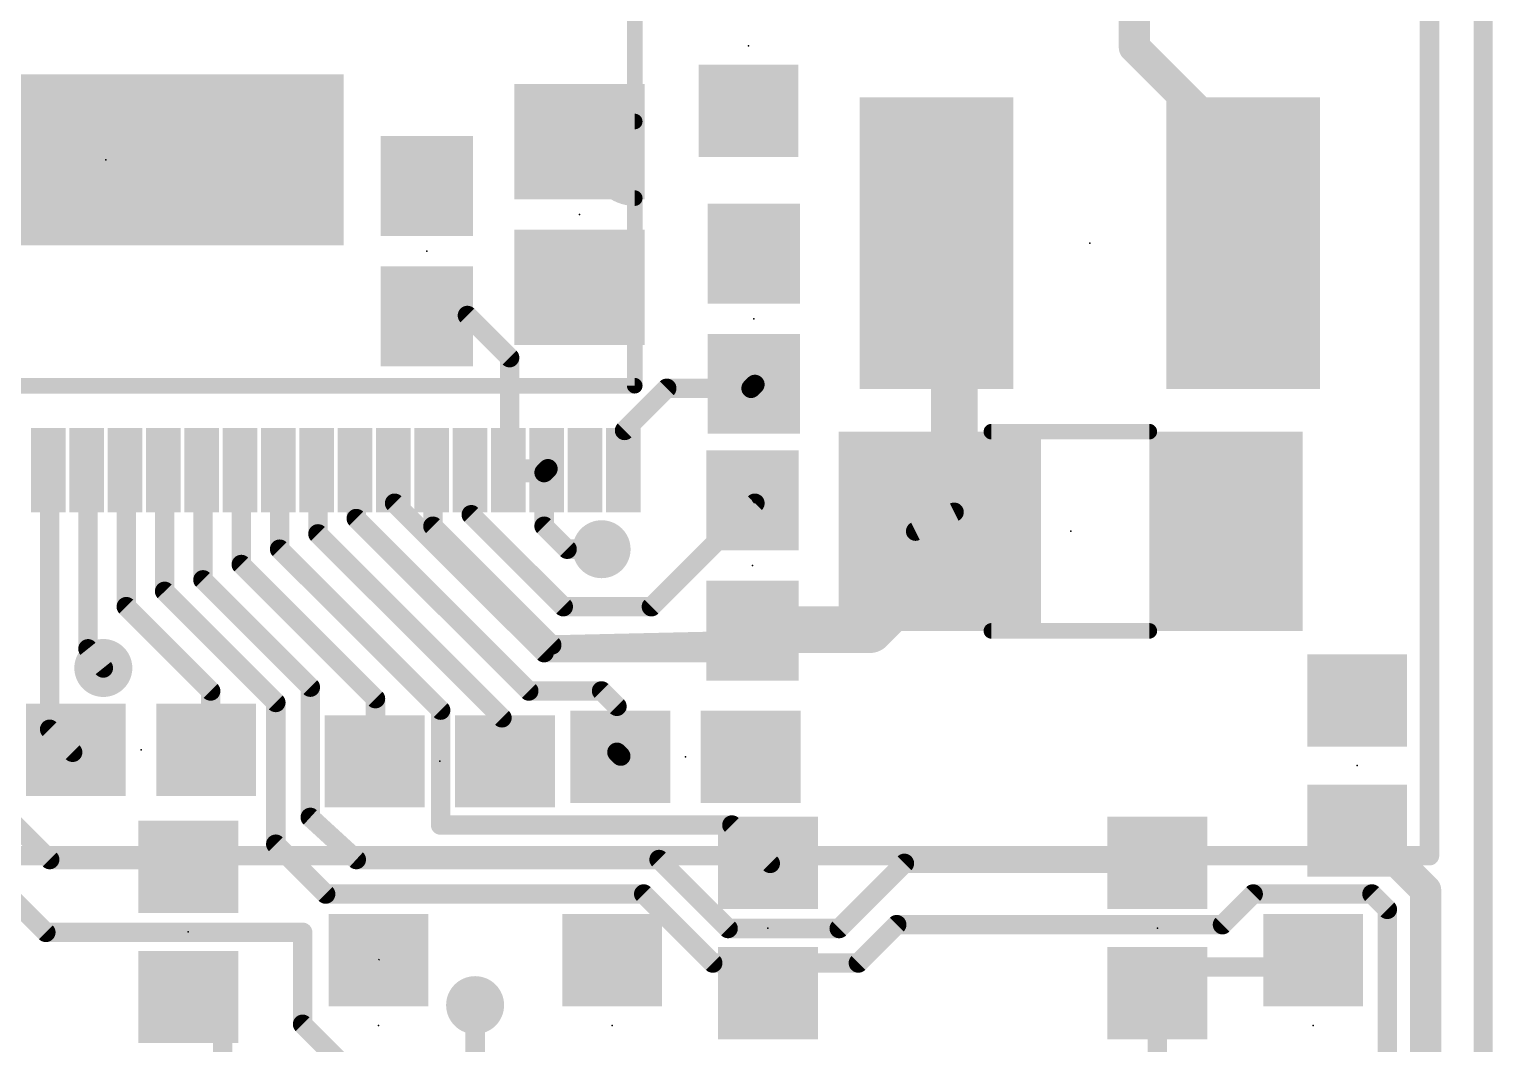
# Model space of a CAD drawing. Extents: x -0.1 to 36.1, y -10.7 to 53.1.
# Drawn here: x 17.03 to 36.12, y 14.75 to 27.99 of the extents above; entities that cross this region are included whole.
import ezdxf

# ---------------------------------------------------------------- set-up
doc = ezdxf.new("R2010")
doc.units = 0
for name, color, linetype in [('1', 12, 'CONTINUOUS'), ('17', 110, 'CONTINUOUS'), ('18', 110, 'CONTINUOUS'), ('19', 53, 'CONTINUOUS'), ('20', 53, 'CONTINUOUS'), ('21', 253, 'CONTINUOUS'), ('23', 53, 'CONTINUOUS'), ('24', 53, 'CONTINUOUS'), ('29', 253, 'CONTINUOUS'), ('30', 253, 'CONTINUOUS')]:
    doc.layers.add(name, color=color, linetype=linetype)

# ---------------------------------------------------------------- blocks, each defined once
blk = doc.blocks.new('RECT')
blk.add_solid([(-0.5, -0.5), (0.5, -0.5), (-0.5, 0.5), (0.5, 0.5)])
blk = doc.blocks.new('SQUAREP')
blk.add_solid([(-0.5, -0.5), (0.5, -0.5), (-0.5, 0.5), (0.5, 0.5)])
blk = doc.blocks.new('ROUNDV')
at = {"const_width": 0.5}
blk.add_lwpolyline([(0, -0.25, 1), (0, 0.25, 1), (0, -0.25)], format="xyb", dxfattribs=at)

msp = doc.modelspace()

# ---------------------------------------------------------------- linework, layer by layer
at = {"layer": '1'}
for points, const_width in [([(35.3, 17.2), (35.3, 52.25)], 0.254), ([(31.45, 27.75), (31.45, 29.6)], 0.4064), ([(32.75, 26.45), (31.45, 27.75)], 0.4064), ([(32.75, 25.85), (32.75, 26.45)], 0.4064), ([(32.75, 25.85), (32.85, 25.75)], 0.6096), ([(29.1, 25.5), (28.8, 25.8)], 0.6096), ([(29.1, 21.45), (29.1, 25.5)], 0.6096), ([(32.85, 25.75), (32.87, 25.75)], 0.25), ([(32.87, 25.75), (32.87, 25.194)], 0.25), ([(29.1, 25.5), (28.87, 25.5)], 0.25), ([(28.87, 25.5), (28.87, 25.194)], 0.25), ([(22.2, 24.25), (22.75, 24.25)], 0.254), ([(22.75, 24.25), (23.3, 23.7)], 0.254), ([(23.3, 23.7), (23.3, 22.2)], 0.254), ([(26.486, 23.35), (26.486, 23.358)], 0.25), ([(24.8, 22.75), (25.35, 23.3)], 0.254), ([(25.35, 23.3), (26.45, 23.3)], 0.254), ([(26.45, 23.3), (26.5, 23.35)], 0.254), ([(26.5, 23.35), (26.486, 23.35)], 0.25), ([(24.8, 22.25), (24.8, 22.75)], 0.254), ([(17.284, 22.232), (17.3, 22.232)], 0.25), ([(17.3, 22.35), (17.3, 22.2)], 0.254), ([(17.3, 22.232), (17.3, 22.2)], 0.25), ([(17.784, 22.232), (17.8, 22.232)], 0.25), ([(17.8, 22.3), (17.8, 22.25)], 0.254), ([(17.8, 22.25), (17.8, 19.9)], 0.254), ([(17.8, 22.232), (17.8, 22.25)], 0.25), ([(18.3, 22.3), (18.284, 22.3)], 0.25), ([(18.284, 22.3), (18.284, 22.232)], 0.25), ([(18.3, 22.3), (18.3, 20.45)], 0.254), ([(18.784, 22.232), (18.8, 22.232)], 0.25), ([(18.8, 22.35), (18.8, 22.3)], 0.254), ([(18.8, 22.3), (18.8, 20.65)], 0.254), ([(18.8, 22.232), (18.8, 22.3)], 0.25), ([(19.284, 22.232), (19.3, 22.232)], 0.25), ([(19.3, 22.4), (19.3, 22.3)], 0.254), ([(19.3, 22.3), (19.3, 20.8)], 0.254), ([(19.3, 22.232), (19.3, 22.3)], 0.25), ([(19.8, 22.4), (19.784, 22.4)], 0.25), ([(19.784, 22.4), (19.784, 22.232)], 0.25), ([(19.8, 22.4), (19.8, 21)], 0.254), ([(20.3, 22.3), (20.284, 22.3)], 0.25), ([(20.284, 22.3), (20.284, 22.232)], 0.25), ([(20.3, 22.3), (20.3, 21.2)], 0.254), ([(20.784, 22.232), (20.8, 22.232)], 0.25), ([(20.8, 22.35), (20.8, 22.25)], 0.254), ([(20.8, 22.25), (20.8, 21.4)], 0.254), ([(20.8, 22.232), (20.8, 22.25)], 0.25), ([(21.284, 22.232), (21.3, 22.232)], 0.25), ([(21.3, 22.35), (21.3, 22.3)], 0.254), ([(21.3, 22.3), (21.3, 21.6)], 0.254), ([(21.3, 22.232), (21.3, 22.3)], 0.25), ([(21.784, 22.232), (21.8, 22.232)], 0.25), ([(21.8, 22.4), (21.8, 22.3)], 0.254), ([(21.8, 22.3), (21.8, 21.8)], 0.254), ([(21.8, 22.232), (21.8, 22.3)], 0.25), ([(22.3, 22.35), (22.284, 22.35)], 0.25), ([(22.284, 22.35), (22.284, 22.232)], 0.25), ([(22.3, 22.35), (22.3, 21.5)], 0.254), ([(22.8, 22.35), (22.784, 22.35)], 0.25), ([(22.784, 22.35), (22.784, 22.232)], 0.25), ([(22.8, 22.35), (22.8, 21.65)], 0.254), ([(23.25, 22.232), (23.25, 22.25)], 0.25), ([(23.25, 22.25), (23.784, 22.25)], 0.25), ([(23.284, 22.232), (23.25, 22.232)], 0.25), ([(23.75, 22.2), (23.8, 22.25)], 0.254), ([(23.784, 22.25), (23.784, 22.232)], 0.25), ([(23.8, 22.25), (23.784, 22.25)], 0.25), ([(23.784, 22.25), (23.784, 22.232)], 0.25), ([(23.784, 22.2), (23.784, 22.232)], 0.25), ([(24.8, 22.25), (24.784, 22.25)], 0.25), ([(24.784, 22.25), (24.784, 22.232)], 0.25), ([(17.3, 22.2), (17.3, 18.85)], 0.254), ([(23.3, 22.2), (23.8, 22.2)], 0.254), ([(23.3, 22.2), (23.784, 22.2)], 0.25), ([(23.75, 21.5), (23.75, 22.2)], 0.254), ([(21.8, 21.8), (23.75, 19.85)], 0.254), ([(22.8, 21.65), (24, 20.45)], 0.254), ([(25.15, 20.45), (26.5, 21.8)], 0.254), ([(28.595, 21.434), (29.1, 21.684)], 0.25), ([(29.1, 21.684), (29.1, 21.45)], 0.25), ([(21.3, 21.6), (23.55, 19.35)], 0.254), ([(22.3, 21.5), (23.85, 19.95)], 0.254), ([(24.05, 21.2), (23.75, 21.5)], 0.254), ([(29.1, 21.25), (29.1, 21.45)], 0.6096), ([(20.8, 21.4), (23.2, 19)], 0.254), ([(28, 20.15), (29.1, 21.25)], 0.6096), ([(20.3, 21.2), (22.4, 19.1)], 0.254), ([(24.5, 21.2), (24.05, 21.2)], 0.254), ([(19.8, 21), (21.55, 19.25)], 0.254), ([(19.3, 20.8), (20.7, 19.4)], 0.254), ([(18.8, 20.65), (20.25, 19.2)], 0.254), ([(18.3, 20.45), (19.4, 19.35)], 0.254), ([(24, 20.45), (25.15, 20.45)], 0.254), ([(26.45, 20.15), (28, 20.15)], 0.6096), ([(26.05, 20), (26.45, 20.15)], 0.254), ([(26.45, 20.15), (26.468, 20.15)], 0.25), ([(26.468, 20.15), (26.468, 20.138)], 0.25), ([(23.85, 19.95), (26.05, 20)], 0.254), ([(23.85, 19.95), (23.85, 19.85)], 0.25), ([(17.8, 19.9), (18, 19.65)], 0.254), ([(23.75, 19.85), (23.85, 19.85)], 0.254), ([(23.85, 19.85), (26.55, 19.85)], 0.254), ([(19.4, 19.35), (19.4, 18.6)], 0.254), ([(20.7, 19.4), (20.7, 17.7)], 0.254), ([(23.55, 19.35), (24.5, 19.35)], 0.254), ([(24.5, 19.35), (24.7, 19.15)], 0.254), ([(20.25, 19.2), (20.25, 17.35)], 0.254), ([(21.55, 19.25), (21.55, 18.4)], 0.254), ([(22.4, 19.1), (22.4, 17.6)], 0.254), ([(23.2, 19), (23.2, 18.45)], 0.254), ([(24.7, 19.15), (24.7, 18.55)], 0.254), ([(17.3, 18.85), (17.6, 18.55)], 0.254), ([(17.6, 18.55), (17.6, 18.6)], 0.25), ([(17.6, 18.6), (17.642, 18.6)], 0.25), ([(17.642, 18.6), (17.642, 18.582)], 0.25), ([(19.4, 18.582), (19.4, 18.6)], 0.25), ([(19.342, 18.582), (19.4, 18.582)], 0.25), ([(21.54, 18.432), (21.55, 18.432)], 0.25), ([(21.55, 18.432), (21.55, 18.4)], 0.25), ([(23.2, 18.432), (23.2, 18.45)], 0.25), ([(23.24, 18.432), (23.2, 18.432)], 0.25), ([(24.7, 18.55), (24.75, 18.5)], 0.254), ([(16.75, 17.7), (17.3, 17.15)], 0.254), ([(20.7, 17.7), (21.3, 17.15)], 0.254), ([(34.3, 17.65), (34.6, 17.65)], 0.254), ([(34.3, 17.65), (34.306, 17.65)], 0.25), ([(34.306, 17.65), (34.356, 17.526)], 0.25), ([(34.6, 17.65), (34.6, 17.4)], 0.4064), ([(22.4, 17.6), (22.8, 17.6)], 0.254), ([(22.8, 17.6), (26.2, 17.6)], 0.254), ([(26.2, 17.6), (26.7, 17.1)], 0.254), ([(34.6, 17.4), (35.25, 16.75)], 0.4064), ([(20.25, 17.35), (20.9, 16.7)], 0.254), ([(0.6, 17.2), (35.3, 17.2)], 0.254), ([(17.25, 16.2), (16.3, 17.15)], 0.254), ([(17.3, 17.15), (19.55, 17.15)], 0.254), ([(19.55, 17.15), (19.108, 17.15)], 0.25), ([(19.108, 17.15), (19.108, 17.056)], 0.25), ([(21.3, 17.15), (22.6, 17.15)], 0.254), ([(22.6, 17.15), (22.8, 17.15)], 0.254), ([(22.8, 17.15), (25.25, 17.15)], 0.254), ([(25.25, 17.15), (26.15, 16.25)], 0.254), ([(27.6, 16.25), (28.45, 17.1)], 0.254), ([(28.45, 17.1), (31.55, 17.1)], 0.254), ([(31.55, 17.1), (31.75, 17.1)], 0.254), ([(31.75, 17.1), (31.8, 17.1)], 0.254), ([(31.75, 17.106), (31.75, 17.1)], 0.25), ([(20.9, 16.7), (25.05, 16.7)], 0.254), ([(25.05, 16.7), (25.95, 15.8)], 0.254), ([(32.6, 16.3), (33, 16.7)], 0.254), ([(33, 16.7), (34.55, 16.7)], 0.254), ([(34.55, 16.7), (34.75, 16.5)], 0.254), ([(35.25, 16.75), (35.25, 12.75)], 0.4064), ([(34.75, 16.5), (34.75, 14.4)], 0.254), ([(27.85, 15.8), (28.35, 16.3)], 0.254), ([(28.35, 16.3), (32.6, 16.3)], 0.254), ([(20.6, 16.2), (17.25, 16.2)], 0.254), ([(20.6, 15), (20.6, 16.2)], 0.254), ([(26.15, 16.25), (27.6, 16.25)], 0.254), ([(25.95, 15.8), (27.85, 15.8)], 0.254), ([(33.782, 15.748), (31.75, 15.748)], 0.254), ([(31.75, 15.748), (31.75, 15.55)], 0.254), ([(33.782, 15.748), (33.782, 15.836)], 0.25), ([(31.75, 15.55), (31.75, 15.406)], 0.254), ([(31.75, 15.406), (31.75, 15.55)], 0.25), ([(19.108, 15.35), (19.108, 15.356)], 0.25), ([(19.15, 15.35), (19.108, 15.35)], 0.25), ([(19.15, 15.35), (19.558, 15.35)], 0.25), ([(19.558, 15.398), (19.558, 13.816)], 0.254), ([(19.558, 15.35), (19.558, 15.398)], 0.25), ([(31.75, 15.406), (31.75, 13.716)], 0.254), ([(22.85, 15.25), (22.85, 14.3)], 0.254), ([(21.45, 14.15), (20.6, 15)], 0.254)]:
    msp.add_lwpolyline(points, dxfattribs=dict(at, const_width=const_width))
for points, const_width in [([(31.5218, 27.8218, 1), (31.3782, 27.6782)], 0.2032), ([(31.3484, 27.75, 1), (31.5516, 27.75)], 0.2032), ([(32.8516, 26.45, 1), (32.6484, 26.45)], 0.2032), ([(32.6782, 26.3782, 1), (32.8218, 26.5218)], 0.2032), ([(32.8578, 25.9578, 1), (32.6422, 25.7422)], 0.3048), ([(28.9078, 25.9078, 1), (28.6922, 25.6922)], 0.3048), ([(32.7422, 25.6422, 1), (32.9578, 25.8578)], 0.3048), ([(29.2524, 25.5, 1), (28.9476, 25.5)], 0.3048), ([(32.6484, 25.85, 1), (32.8516, 25.85)], 0.2032), ([(32.85, 25.8125, 1), (32.85, 25.6875)], 0.125), ([(32.9325, 25.75, 1), (32.8075, 25.75)], 0.125), ([(32.87, 25.6875, 1), (32.87, 25.8125)], 0.125), ([(28.87, 25.5625, 1), (28.87, 25.4375)], 0.125), ([(28.9325, 25.5, 1), (28.8075, 25.5)], 0.125), ([(28.9922, 25.3922, 1), (29.2078, 25.6078)], 0.3048), ([(29.1, 25.4375, 1), (29.1, 25.5625)], 0.125), ([(28.8075, 25.194, 1), (28.9325, 25.194)], 0.125), ([(32.8075, 25.194, 1), (32.9325, 25.194)], 0.125), ([(22.2, 24.3135, 1), (22.2, 24.1865)], 0.127), ([(22.7949, 24.2949, 1), (22.7051, 24.2051)], 0.127), ([(22.75, 24.1865, 1), (22.75, 24.3135)], 0.127), ([(23.3635, 23.7, 1), (23.2365, 23.7)], 0.127), ([(23.2551, 23.6551, 1), (23.3449, 23.7449)], 0.127), ([(26.5485, 23.358, 1), (26.4235, 23.358)], 0.125), ([(25.35, 23.3635, 1), (25.35, 23.2365)], 0.127), ([(25.3949, 23.2551, 1), (25.3051, 23.3449)], 0.127), ([(26.4051, 23.3449, 1), (26.4949, 23.2551)], 0.127), ([(26.486, 23.4125, 1), (26.486, 23.2875)], 0.125), ([(26.4235, 23.35, 1), (26.5485, 23.35)], 0.125), ([(26.45, 23.2365, 1), (26.45, 23.3635)], 0.127), ([(26.5449, 23.3051, 1), (26.4551, 23.3949)], 0.127), ([(26.5, 23.2875, 1), (26.5, 23.4125)], 0.125), ([(24.8635, 22.75, 1), (24.7365, 22.75)], 0.127), ([(24.7551, 22.7949, 1), (24.8449, 22.7051)], 0.127), ([(17.284, 22.2945, 1), (17.284, 22.1695)], 0.125), ([(17.3635, 22.35, 1), (17.2365, 22.35)], 0.127), ([(17.3625, 22.232, 1), (17.2375, 22.232)], 0.125), ([(17.3, 22.1695, 1), (17.3, 22.2945)], 0.125), ([(17.784, 22.2945, 1), (17.784, 22.1695)], 0.125), ([(17.8635, 22.3, 1), (17.7365, 22.3)], 0.127), ([(17.8635, 22.25, 1), (17.7365, 22.25)], 0.127), ([(17.8625, 22.25, 1), (17.7375, 22.25)], 0.125), ([(17.8, 22.1695, 1), (17.8, 22.2945)], 0.125), ([(18.284, 22.3625, 1), (18.284, 22.2375)], 0.125), ([(18.3465, 22.3, 1), (18.2215, 22.3)], 0.125), ([(18.3635, 22.3, 1), (18.2365, 22.3)], 0.127), ([(18.3, 22.2375, 1), (18.3, 22.3625)], 0.125), ([(18.784, 22.2945, 1), (18.784, 22.1695)], 0.125), ([(18.8635, 22.35, 1), (18.7365, 22.35)], 0.127), ([(18.8635, 22.3, 1), (18.7365, 22.3)], 0.127), ([(18.7365, 22.3, 1), (18.8635, 22.3)], 0.127), ([(18.8625, 22.3, 1), (18.7375, 22.3)], 0.125), ([(18.8, 22.1695, 1), (18.8, 22.2945)], 0.125), ([(19.284, 22.2945, 1), (19.284, 22.1695)], 0.125), ([(19.3635, 22.4, 1), (19.2365, 22.4)], 0.127), ([(19.3635, 22.3, 1), (19.2365, 22.3)], 0.127), ([(19.2365, 22.3, 1), (19.3635, 22.3)], 0.127), ([(19.3625, 22.3, 1), (19.2375, 22.3)], 0.125), ([(19.3, 22.1695, 1), (19.3, 22.2945)], 0.125), ([(19.784, 22.4625, 1), (19.784, 22.3375)], 0.125), ([(19.8465, 22.4, 1), (19.7215, 22.4)], 0.125), ([(19.8635, 22.4, 1), (19.7365, 22.4)], 0.127), ([(19.8, 22.3375, 1), (19.8, 22.4625)], 0.125), ([(20.284, 22.3625, 1), (20.284, 22.2375)], 0.125), ([(20.3465, 22.3, 1), (20.2215, 22.3)], 0.125), ([(20.3635, 22.3, 1), (20.2365, 22.3)], 0.127), ([(20.3, 22.2375, 1), (20.3, 22.3625)], 0.125), ([(20.784, 22.2945, 1), (20.784, 22.1695)], 0.125), ([(20.8635, 22.35, 1), (20.7365, 22.35)], 0.127), ([(20.8635, 22.25, 1), (20.7365, 22.25)], 0.127), ([(20.8625, 22.25, 1), (20.7375, 22.25)], 0.125), ([(20.8, 22.1695, 1), (20.8, 22.2945)], 0.125), ([(21.284, 22.2945, 1), (21.284, 22.1695)], 0.125), ([(21.3635, 22.35, 1), (21.2365, 22.35)], 0.127), ([(21.3635, 22.3, 1), (21.2365, 22.3)], 0.127), ([(21.2365, 22.3, 1), (21.3635, 22.3)], 0.127), ([(21.3625, 22.3, 1), (21.2375, 22.3)], 0.125), ([(21.3, 22.1695, 1), (21.3, 22.2945)], 0.125), ([(21.784, 22.2945, 1), (21.784, 22.1695)], 0.125), ([(21.8635, 22.4, 1), (21.7365, 22.4)], 0.127), ([(21.8635, 22.3, 1), (21.7365, 22.3)], 0.127), ([(21.7365, 22.3, 1), (21.8635, 22.3)], 0.127), ([(21.8625, 22.3, 1), (21.7375, 22.3)], 0.125), ([(21.8, 22.1695, 1), (21.8, 22.2945)], 0.125), ([(22.284, 22.4125, 1), (22.284, 22.2875)], 0.125), ([(22.3465, 22.35, 1), (22.2215, 22.35)], 0.125), ([(22.3635, 22.35, 1), (22.2365, 22.35)], 0.127), ([(22.3, 22.2875, 1), (22.3, 22.4125)], 0.125), ([(22.784, 22.4125, 1), (22.784, 22.2875)], 0.125), ([(22.8465, 22.35, 1), (22.7215, 22.35)], 0.125), ([(22.8635, 22.35, 1), (22.7365, 22.35)], 0.127), ([(22.8, 22.2875, 1), (22.8, 22.4125)], 0.125), ([(23.3125, 22.25, 1), (23.1875, 22.25)], 0.125), ([(23.25, 22.3125, 1), (23.25, 22.1875)], 0.125), ([(23.25, 22.2945, 1), (23.25, 22.1695)], 0.125), ([(23.284, 22.1695, 1), (23.284, 22.2945)], 0.125), ([(23.8465, 22.25, 1), (23.7215, 22.25)], 0.125), ([(23.784, 22.3125, 1), (23.784, 22.1875)], 0.125), ([(23.8465, 22.25, 1), (23.7215, 22.25)], 0.125), ([(23.8465, 22.232, 1), (23.7215, 22.232)], 0.125), ([(23.8449, 22.2051, 1), (23.7551, 22.2949)], 0.127), ([(23.784, 22.1875, 1), (23.784, 22.3125)], 0.125), ([(23.8, 22.1875, 1), (23.8, 22.3125)], 0.125), ([(24.784, 22.3125, 1), (24.784, 22.1875)], 0.125), ([(24.8465, 22.25, 1), (24.7215, 22.25)], 0.125), ([(24.8, 22.1875, 1), (24.8, 22.3125)], 0.125), ([(17.3635, 22.2, 1), (17.2365, 22.2)], 0.127), ([(17.2365, 22.2, 1), (17.3635, 22.2)], 0.127), ([(17.2375, 22.2, 1), (17.3625, 22.2)], 0.125), ([(17.7365, 22.25, 1), (17.8635, 22.25)], 0.127), ([(17.7375, 22.232, 1), (17.8625, 22.232)], 0.125), ([(18.2215, 22.232, 1), (18.3465, 22.232)], 0.125), ([(18.7375, 22.232, 1), (18.8625, 22.232)], 0.125), ([(19.2375, 22.232, 1), (19.3625, 22.232)], 0.125), ([(19.7215, 22.232, 1), (19.8465, 22.232)], 0.125), ([(20.2215, 22.232, 1), (20.3465, 22.232)], 0.125), ([(20.7365, 22.25, 1), (20.8635, 22.25)], 0.127), ([(20.7375, 22.232, 1), (20.8625, 22.232)], 0.125), ([(21.2375, 22.232, 1), (21.3625, 22.232)], 0.125), ([(21.7375, 22.232, 1), (21.8625, 22.232)], 0.125), ([(22.2215, 22.232, 1), (22.3465, 22.232)], 0.125), ([(22.7215, 22.232, 1), (22.8465, 22.232)], 0.125), ([(23.1875, 22.232, 1), (23.3125, 22.232)], 0.125), ([(23.3, 22.2635, 1), (23.3, 22.1365)], 0.127), ([(23.2365, 22.2, 1), (23.3635, 22.2)], 0.127), ([(23.3, 22.2625, 1), (23.3, 22.1375)], 0.125), ([(23.8135, 22.2, 1), (23.6865, 22.2)], 0.127), ([(23.7051, 22.2449, 1), (23.7949, 22.1551)], 0.127), ([(23.7215, 22.232, 1), (23.8465, 22.232)], 0.125), ([(23.7215, 22.232, 1), (23.8465, 22.232)], 0.125), ([(23.7215, 22.2, 1), (23.8465, 22.2)], 0.125), ([(23.784, 22.1375, 1), (23.784, 22.2625)], 0.125), ([(23.8, 22.1365, 1), (23.8, 22.2635)], 0.127), ([(24.7215, 22.232, 1), (24.8465, 22.232)], 0.125), ([(24.7365, 22.25, 1), (24.8635, 22.25)], 0.127), ([(21.8449, 21.8449, 1), (21.7551, 21.7551)], 0.127), ([(21.7365, 21.8, 1), (21.8635, 21.8)], 0.127), ([(22.8449, 21.6949, 1), (22.7551, 21.6051)], 0.127), ([(26.5449, 21.7551, 1), (26.4551, 21.8449)], 0.127), ([(29.1625, 21.684, 1), (29.0375, 21.684)], 0.125), ([(29.1277, 21.628, 1), (29.0723, 21.74)], 0.125), ([(21.3449, 21.6449, 1), (21.2551, 21.5551)], 0.127), ([(21.2365, 21.6, 1), (21.3635, 21.6)], 0.127), ([(22.3449, 21.5449, 1), (22.2551, 21.4551)], 0.127), ([(22.7365, 21.65, 1), (22.8635, 21.65)], 0.127), ([(23.7949, 21.5449, 1), (23.7051, 21.4551)], 0.127), ([(29.2524, 21.45, 1), (28.9476, 21.45)], 0.3048), ([(28.9476, 21.45, 1), (29.2524, 21.45)], 0.3048), ([(20.8449, 21.4449, 1), (20.7551, 21.3551)], 0.127), ([(20.7365, 21.4, 1), (20.8635, 21.4)], 0.127), ([(22.2365, 21.5, 1), (22.3635, 21.5)], 0.127), ([(23.6865, 21.5, 1), (23.8135, 21.5)], 0.127), ([(28.5673, 21.49, 1), (28.6227, 21.378)], 0.125), ([(28.9476, 21.25, 1), (29.2524, 21.25)], 0.3048), ([(29.2078, 21.1422, 1), (28.9922, 21.3578)], 0.3048), ([(29.0375, 21.45, 1), (29.1625, 21.45)], 0.125), ([(20.3449, 21.2449, 1), (20.2551, 21.1551)], 0.127), ([(20.2365, 21.2, 1), (20.3635, 21.2)], 0.127), ([(24.05, 21.2635, 1), (24.05, 21.1365)], 0.127), ([(24.0051, 21.1551, 1), (24.0949, 21.2449)], 0.127), ([(24.5, 21.1365, 1), (24.5, 21.2635)], 0.127), ([(19.8449, 21.0449, 1), (19.7551, 20.9551)], 0.127), ([(19.7365, 21, 1), (19.8635, 21)], 0.127), ([(19.3449, 20.8449, 1), (19.2551, 20.7551)], 0.127), ([(19.2365, 20.8, 1), (19.3635, 20.8)], 0.127), ([(18.8449, 20.6949, 1), (18.7551, 20.6051)], 0.127), ([(18.7365, 20.65, 1), (18.8635, 20.65)], 0.127), ([(18.3449, 20.4949, 1), (18.2551, 20.4051)], 0.127), ([(18.2365, 20.45, 1), (18.3635, 20.45)], 0.127), ([(24, 20.5135, 1), (24, 20.3865)], 0.127), ([(23.9551, 20.4051, 1), (24.0449, 20.4949)], 0.127), ([(25.1051, 20.4949, 1), (25.1949, 20.4051)], 0.127), ([(25.15, 20.3865, 1), (25.15, 20.5135)], 0.127), ([(26.45, 20.3024, 1), (26.45, 19.9976)], 0.3048), ([(28, 19.9976, 1), (28, 20.3024)], 0.3048), ([(26.45, 20.2125, 1), (26.45, 20.0875)], 0.125), ([(26.5305, 20.15, 1), (26.4055, 20.15)], 0.125), ([(26.4723, 20.0905, 1), (26.4277, 20.2095)], 0.127), ([(26.468, 20.0875, 1), (26.468, 20.2125)], 0.125), ([(27.8922, 20.2578, 1), (28.1078, 20.0422)], 0.3048), ([(23.8486, 20.0135, 1), (23.8514, 19.8865)], 0.127), ([(23.9125, 19.95, 1), (23.7875, 19.95)], 0.125), ([(23.8051, 19.9051, 1), (23.8949, 19.9949)], 0.127), ([(26.0277, 20.0595, 1), (26.0723, 19.9405)], 0.127), ([(26.0514, 19.9365, 1), (26.0486, 20.0635)], 0.127), ([(26.4055, 20.138, 1), (26.5305, 20.138)], 0.125), ([(17.8496, 19.9397, 1), (17.7504, 19.8603)], 0.127), ([(17.7365, 19.9, 1), (17.8635, 19.9)], 0.127), ([(23.75, 19.9135, 1), (23.75, 19.7865)], 0.127), ([(23.7051, 19.8051, 1), (23.7949, 19.8949)], 0.127), ([(23.85, 19.9135, 1), (23.85, 19.7865)], 0.127), ([(23.7875, 19.85, 1), (23.9125, 19.85)], 0.125), ([(23.85, 19.7865, 1), (23.85, 19.9135)], 0.127), ([(26.55, 19.7865, 1), (26.55, 19.9135)], 0.127), ([(17.9504, 19.6103, 1), (18.0496, 19.6897)], 0.127), ([(19.4635, 19.35, 1), (19.3365, 19.35)], 0.127), ([(20.7635, 19.4, 1), (20.6365, 19.4)], 0.127), ([(20.6551, 19.3551, 1), (20.7449, 19.4449)], 0.127), ([(23.55, 19.4135, 1), (23.55, 19.2865)], 0.127), ([(24.5449, 19.3949, 1), (24.4551, 19.3051)], 0.127), ([(24.5, 19.2865, 1), (24.5, 19.4135)], 0.127), ([(19.3551, 19.3051, 1), (19.4449, 19.3949)], 0.127), ([(20.3135, 19.2, 1), (20.1865, 19.2)], 0.127), ([(20.2051, 19.1551, 1), (20.2949, 19.2449)], 0.127), ([(21.6135, 19.25, 1), (21.4865, 19.25)], 0.127), ([(21.5051, 19.2051, 1), (21.5949, 19.2949)], 0.127), ([(23.5051, 19.3051, 1), (23.5949, 19.3949)], 0.127), ([(22.4635, 19.1, 1), (22.3365, 19.1)], 0.127), ([(22.3551, 19.0551, 1), (22.4449, 19.1449)], 0.127), ([(23.2635, 19, 1), (23.1365, 19)], 0.127), ([(23.1551, 18.9551, 1), (23.2449, 19.0449)], 0.127), ([(24.7635, 19.15, 1), (24.6365, 19.15)], 0.127), ([(24.6551, 19.1051, 1), (24.7449, 19.1949)], 0.127), ([(17.3449, 18.8949, 1), (17.2551, 18.8051)], 0.127), ([(17.2365, 18.85, 1), (17.3635, 18.85)], 0.127), ([(17.6625, 18.6, 1), (17.5375, 18.6)], 0.125), ([(17.6, 18.6625, 1), (17.6, 18.5375)], 0.125), ([(17.7045, 18.6, 1), (17.5795, 18.6)], 0.125), ([(17.642, 18.5375, 1), (17.642, 18.6625)], 0.125), ([(19.4625, 18.6, 1), (19.3375, 18.6)], 0.125), ([(17.5375, 18.55, 1), (17.6625, 18.55)], 0.125), ([(17.5551, 18.5051, 1), (17.6449, 18.5949)], 0.127), ([(17.5795, 18.582, 1), (17.7045, 18.582)], 0.125), ([(19.342, 18.6445, 1), (19.342, 18.5195)], 0.125), ([(19.3365, 18.6, 1), (19.4635, 18.6)], 0.127), ([(19.3375, 18.582, 1), (19.4625, 18.582)], 0.125), ([(19.4, 18.5195, 1), (19.4, 18.6445)], 0.125), ([(21.54, 18.4945, 1), (21.54, 18.3695)], 0.125), ([(21.6125, 18.432, 1), (21.4875, 18.432)], 0.125), ([(21.55, 18.3695, 1), (21.55, 18.4945)], 0.125), ([(23.2625, 18.45, 1), (23.1375, 18.45)], 0.125), ([(23.2, 18.4945, 1), (23.2, 18.3695)], 0.125), ([(23.24, 18.3695, 1), (23.24, 18.4945)], 0.125), ([(24.7449, 18.5949, 1), (24.6551, 18.5051)], 0.127), ([(24.6365, 18.55, 1), (24.7635, 18.55)], 0.127), ([(24.7051, 18.4551, 1), (24.7949, 18.5449)], 0.127), ([(21.4865, 18.4, 1), (21.6135, 18.4)], 0.127), ([(21.4875, 18.4, 1), (21.6125, 18.4)], 0.125), ([(23.1365, 18.45, 1), (23.2635, 18.45)], 0.127), ([(23.1375, 18.432, 1), (23.2625, 18.432)], 0.125), ([(20.7429, 17.7468, 1), (20.6571, 17.6532)], 0.127), ([(20.6365, 17.7, 1), (20.7635, 17.7)], 0.127), ([(34.3, 17.7135, 1), (34.3, 17.5865)], 0.127), ([(34.3, 17.7125, 1), (34.3, 17.5875)], 0.125), ([(34.364, 17.6734, 1), (34.248, 17.6266)], 0.125), ([(34.306, 17.5875, 1), (34.306, 17.7125)], 0.125), ([(34.7016, 17.65, 1), (34.4984, 17.65)], 0.2032), ([(34.6, 17.5865, 1), (34.6, 17.7135)], 0.127), ([(22.4, 17.6635, 1), (22.4, 17.5365)], 0.127), ([(22.3365, 17.6, 1), (22.4635, 17.6)], 0.127), ([(22.8, 17.6635, 1), (22.8, 17.5365)], 0.127), ([(22.8, 17.5365, 1), (22.8, 17.6635)], 0.127), ([(26.2449, 17.6449, 1), (26.1551, 17.5551)], 0.127), ([(26.2, 17.5365, 1), (26.2, 17.6635)], 0.127), ([(34.298, 17.5026, 1), (34.414, 17.5494)], 0.125), ([(34.6718, 17.4718, 1), (34.5282, 17.3282)], 0.2032), ([(20.2949, 17.3949, 1), (20.2051, 17.3051)], 0.127), ([(20.1865, 17.35, 1), (20.3135, 17.35)], 0.127), ([(34.4984, 17.4, 1), (34.7016, 17.4)], 0.2032), ([(17.3, 17.2135, 1), (17.3, 17.0865)], 0.127), ([(17.2551, 17.1051, 1), (17.3449, 17.1949)], 0.127), ([(19.108, 17.2125, 1), (19.108, 17.0875)], 0.125), ([(19.1705, 17.15, 1), (19.0455, 17.15)], 0.125), ([(19.55, 17.0865, 1), (19.55, 17.2135)], 0.127), ([(19.55, 17.0875, 1), (19.55, 17.2125)], 0.125), ([(21.3, 17.2135, 1), (21.3, 17.0865)], 0.127), ([(21.2571, 17.1032, 1), (21.3429, 17.1968)], 0.127), ([(22.6, 17.2135, 1), (22.6, 17.0865)], 0.127), ([(22.6, 17.0865, 1), (22.6, 17.2135)], 0.127), ([(22.8, 17.2135, 1), (22.8, 17.0865)], 0.127), ([(22.8, 17.0865, 1), (22.8, 17.2135)], 0.127), ([(25.2949, 17.1949, 1), (25.2051, 17.1051)], 0.127), ([(25.25, 17.0865, 1), (25.25, 17.2135)], 0.127), ([(26.6551, 17.0551, 1), (26.7449, 17.1449)], 0.127), ([(28.45, 17.1635, 1), (28.45, 17.0365)], 0.127), ([(28.4949, 17.0551, 1), (28.4051, 17.1449)], 0.127), ([(31.55, 17.1635, 1), (31.55, 17.0365)], 0.127), ([(31.55, 17.0365, 1), (31.55, 17.1635)], 0.127), ([(31.75, 17.1635, 1), (31.75, 17.0365)], 0.127), ([(31.8125, 17.106, 1), (31.6875, 17.106)], 0.125), ([(31.75, 17.0365, 1), (31.75, 17.1635)], 0.127), ([(31.8, 17.0365, 1), (31.8, 17.1635)], 0.127), ([(35.2365, 17.2, 1), (35.3635, 17.2)], 0.127), ([(35.3, 17.1365, 1), (35.3, 17.2635)], 0.127), ([(19.0455, 17.056, 1), (19.1705, 17.056)], 0.125), ([(31.6875, 17.1, 1), (31.8125, 17.1)], 0.125), ([(20.9, 16.7635, 1), (20.9, 16.6365)], 0.127), ([(20.8551, 16.6551, 1), (20.9449, 16.7449)], 0.127), ([(25.0949, 16.7449, 1), (25.0051, 16.6551)], 0.127), ([(25.05, 16.6365, 1), (25.05, 16.7635)], 0.127), ([(33, 16.7635, 1), (33, 16.6365)], 0.127), ([(33.0449, 16.6551, 1), (32.9551, 16.7449)], 0.127), ([(34.5949, 16.7449, 1), (34.5051, 16.6551)], 0.127), ([(34.55, 16.6365, 1), (34.55, 16.7635)], 0.127), ([(35.3516, 16.75, 1), (35.1484, 16.75)], 0.2032), ([(35.1782, 16.6782, 1), (35.3218, 16.8218)], 0.2032), ([(34.8135, 16.5, 1), (34.6865, 16.5)], 0.127), ([(28.35, 16.3635, 1), (28.35, 16.2365)], 0.127), ([(28.3949, 16.2551, 1), (28.3051, 16.3449)], 0.127), ([(32.6, 16.2365, 1), (32.6, 16.3635)], 0.127), ([(34.7051, 16.4551, 1), (34.7949, 16.5449)], 0.127), ([(17.25, 16.2635, 1), (17.25, 16.1365)], 0.127), ([(17.2051, 16.1551, 1), (17.2949, 16.2449)], 0.127), ([(20.6635, 16.2, 1), (20.5365, 16.2)], 0.127), ([(20.6, 16.1365, 1), (20.6, 16.2635)], 0.127), ([(26.15, 16.3135, 1), (26.15, 16.1865)], 0.127), ([(26.1051, 16.2051, 1), (26.1949, 16.2949)], 0.127), ([(27.5551, 16.2949, 1), (27.6449, 16.2051)], 0.127), ([(27.6, 16.1865, 1), (27.6, 16.3135)], 0.127), ([(32.5551, 16.3449, 1), (32.6449, 16.2551)], 0.127), ([(25.95, 15.8635, 1), (25.95, 15.7365)], 0.127), ([(25.9051, 15.7551, 1), (25.9949, 15.8449)], 0.127), ([(27.8051, 15.8449, 1), (27.8949, 15.7551)], 0.127), ([(27.85, 15.7365, 1), (27.85, 15.8635)], 0.127), ([(31.75, 15.8115, 1), (31.75, 15.6845)], 0.127), ([(31.8135, 15.748, 1), (31.6865, 15.748)], 0.127), ([(33.8445, 15.836, 1), (33.7195, 15.836)], 0.125), ([(33.782, 15.6845, 1), (33.782, 15.8115)], 0.127), ([(31.8135, 15.55, 1), (31.6865, 15.55)], 0.127), ([(31.8125, 15.55, 1), (31.6875, 15.55)], 0.125), ([(33.7195, 15.748, 1), (33.8445, 15.748)], 0.125), ([(19.1705, 15.356, 1), (19.0455, 15.356)], 0.125), ([(19.108, 15.4125, 1), (19.108, 15.2875)], 0.125), ([(19.15, 15.4125, 1), (19.15, 15.2875)], 0.125), ([(19.15, 15.2875, 1), (19.15, 15.4125)], 0.125), ([(19.6215, 15.398, 1), (19.4945, 15.398)], 0.127), ([(19.6205, 15.398, 1), (19.4955, 15.398)], 0.125), ([(19.558, 15.2875, 1), (19.558, 15.4125)], 0.125), ([(31.6865, 15.55, 1), (31.8135, 15.55)], 0.127), ([(31.8135, 15.406, 1), (31.6865, 15.406)], 0.127), ([(31.6865, 15.406, 1), (31.8135, 15.406)], 0.127), ([(31.6875, 15.406, 1), (31.8125, 15.406)], 0.125), ([(19.0455, 15.35, 1), (19.1705, 15.35)], 0.125), ([(19.4955, 15.35, 1), (19.6205, 15.35)], 0.125), ([(22.9135, 15.25, 1), (22.7865, 15.25)], 0.127), ([(20.6449, 15.0449, 1), (20.5551, 14.9551)], 0.127), ([(20.5365, 15, 1), (20.6635, 15)], 0.127)]:
    msp.add_lwpolyline(points, format="xyb", dxfattribs=dict(at, const_width=const_width))
at = {"layer": '19'}
for p, q in [((26.5, 21.8), (26.468, 21.838)), ((24.75, 18.5), (24.746, 18.49)), ((21.6, 15.85), (21.59, 15.836))]:
    msp.add_line(p, q, dxfattribs=at)
at = {"layer": '20', "const_width": 0.25}
msp.add_lwpolyline([(36, 46), (36, -4)], dxfattribs=at)
at = {"layer": '21', "const_width": 0.2032}
for points in [[(24.9324, 23.3336), (24.9324, 29.2304)], [(11.1356, 23.3336), (24.9324, 23.3336)], [(29.585, 22.734), (31.645, 22.734)], [(31.645, 20.134), (29.585, 20.134)]]:
    msp.add_lwpolyline(points, dxfattribs=at)
at = {"layer": '21'}
for points, const_width in [([(24.9324, 26.782, 1), (24.9324, 25.782)], 0.2032), ([(24.9324, 26.7312, 1), (24.9324, 26.8328)], 0.1016), ([(24.9324, 25.7312, 1), (24.9324, 25.8328)], 0.1016), ([(24.8816, 23.3336, 1), (24.9832, 23.3336)], 0.1016), ([(24.9324, 23.2828, 1), (24.9324, 23.3844)], 0.1016), ([(29.585, 22.7848, 1), (29.585, 22.6832)], 0.1016), ([(31.645, 22.6832, 1), (31.645, 22.7848)], 0.1016), ([(29.585, 20.1848, 1), (29.585, 20.0832)], 0.1016), ([(31.645, 20.0832, 1), (31.645, 20.1848)], 0.1016)]:
    msp.add_lwpolyline(points, format="xyb", dxfattribs=dict(at, const_width=const_width))
at = {"layer": '23'}
for p in [(26.416, 27.77), (18.034, 26.282), (30.87, 25.194), (26.486, 24.208), (30.62, 21.434), (26.468, 20.988), (18.492, 18.582), (22.39, 18.432), (25.596, 18.49), (34.356, 18.376), (31.75, 16.256), (19.108, 16.206), (21.59, 14.986), (33.782, 14.986)]:
    msp.add_point(p, dxfattribs=at)
at = {"layer": '24'}
for p in [(24.212, 25.568), (22.22, 25.09), (26.67, 16.256), (24.638, 14.986)]:
    msp.add_point(p, dxfattribs=at)

# ---------------------------------------------------------------- block references
at = {"layer": '1', "yscale": 1.1}
for p, rotation in [((26.416, 26.92), 90), ((34.356, 19.226), 270), ((34.356, 17.526), 270), ((31.75, 17.106), 270), ((19.108, 17.056), 270), ((21.59, 15.836), 90), ((33.782, 15.836), 90), ((19.108, 15.356), 270), ((31.75, 15.406), 270)]:
    msp.add_blockref('RECT', p, dxfattribs=dict(at, rotation=rotation))
at = {"layer": '1'}
for p, xscale, yscale in [((18.034, 26.282), 6, 2.032), ((28.87, 25.194), 1.8, 3.6), ((32.87, 25.194), 1.8, 3.6), ((28.595, 21.434), 1.8, 2.4)]:
    msp.add_blockref('RECT', p, dxfattribs=dict(at, xscale=xscale, yscale=yscale))
at = {"layer": '1', "xscale": 1.1}
for p, rotation in [((26.486, 25.058), 270), ((26.486, 23.358), 270), ((26.468, 21.838), 270), ((26.468, 20.138), 270), ((17.642, 18.582), 180), ((19.342, 18.582), 180), ((21.54, 18.432), 180), ((23.24, 18.432), 180), ((24.746, 18.49), 180), ((26.446, 18.49), 180)]:
    msp.add_blockref('RECT', p, dxfattribs=dict(at, rotation=rotation))
at = {"layer": '1'}
for p, xscale, yscale, rotation in [((17.284, 22.232), 0.9, 0.25, 270), ((17.784, 22.232), 0.9, 0.25, 270), ((18.284, 22.232), 0.9, 0.25, 270), ((18.784, 22.232), 0.9, 0.25, 270), ((19.284, 22.232), 0.9, 0.25, 270), ((19.784, 22.232), 0.9, 0.25, 270), ((20.284, 22.232), 0.9, 0.25, 270), ((20.784, 22.232), 0.9, 0.25, 270), ((21.284, 22.232), 0.9, 0.25, 270), ((21.784, 22.232), 0.9, 0.25, 270), ((22.284, 22.232), 0.9, 0.25, 270), ((22.784, 22.232), 0.9, 0.25, 270), ((23.284, 22.232), 0.9, 0.25, 270), ((23.784, 22.232), 0.9, 0.25, 270), ((24.284, 22.232), 0.9, 0.25, 270), ((24.784, 22.232), 0.9, 0.25, 270), ((32.645, 21.434), 1.8, 2.4, 180)]:
    msp.add_blockref('RECT', p, dxfattribs=dict(at, xscale=xscale, yscale=yscale, rotation=rotation))
at = {"layer": '17', "xscale": 1.308, "yscale": 1.308, "rotation": 270}
for p in [(18.034, 26.282), (19.939, 26.282)]:
    msp.add_blockref('SQUAREP', p, dxfattribs=at)
at = {"layer": '18', "xscale": 0.7564, "yscale": 0.7564}
for p in [(24.2, 26.5), (24.2, 26.5), (22.25, 25.95), (22.25, 25.95), (22.2, 24.25), (22.2, 24.25), (24.5, 21.2), (24.5, 21.2), (18, 19.65), (18, 19.65), (17.6, 18.6), (17.6, 18.6), (21.55, 18.4), (21.55, 18.4), (26.7, 17.1), (26.7, 17.1), (21.6, 15.85), (21.6, 15.85), (19.15, 15.35), (19.15, 15.35), (22.85, 15.25), (22.85, 15.25)]:
    msp.add_blockref('ROUNDV', p, dxfattribs=at)
at = {"layer": '21', "xscale": 0.675, "yscale": 2.45}
msp.add_blockref('RECT', (29.8925, 21.434), dxfattribs=at)
at = {"layer": '29'}
for name, p, xscale, yscale, rotation in [('RECT', (26.416, 26.92), 1.2032, 1.3032, 90), ('SQUAREP', (18.034, 26.282), 1.5112, 1.5112, 270), ('SQUAREP', (19.939, 26.282), 1.5112, 1.5112, 270), ('RECT', (26.486, 25.058), 1.3032, 1.2032, 270), ('RECT', (26.486, 23.358), 1.3032, 1.2032, 270), ('RECT', (17.284, 22.232), 1.1032, 0.4532, 270), ('RECT', (17.784, 22.232), 1.1032, 0.4532, 270), ('RECT', (18.284, 22.232), 1.1032, 0.4532, 270), ('RECT', (18.784, 22.232), 1.1032, 0.4532, 270), ('RECT', (19.284, 22.232), 1.1032, 0.4532, 270), ('RECT', (19.784, 22.232), 1.1032, 0.4532, 270), ('RECT', (20.284, 22.232), 1.1032, 0.4532, 270), ('RECT', (20.784, 22.232), 1.1032, 0.4532, 270), ('RECT', (21.284, 22.232), 1.1032, 0.4532, 270), ('RECT', (21.784, 22.232), 1.1032, 0.4532, 270), ('RECT', (22.284, 22.232), 1.1032, 0.4532, 270), ('RECT', (22.784, 22.232), 1.1032, 0.4532, 270), ('RECT', (23.284, 22.232), 1.1032, 0.4532, 270), ('RECT', (23.784, 22.232), 1.1032, 0.4532, 270), ('RECT', (24.284, 22.232), 1.1032, 0.4532, 270), ('RECT', (24.784, 22.232), 1.1032, 0.4532, 270), ('RECT', (32.645, 21.434), 2.0032, 2.6032, 180), ('RECT', (26.468, 21.838), 1.3032, 1.2032, 270), ('RECT', (26.468, 20.138), 1.3032, 1.2032, 270), ('RECT', (34.356, 19.226), 1.2032, 1.3032, 270), ('RECT', (17.642, 18.582), 1.3032, 1.2032, 180), ('RECT', (19.342, 18.582), 1.3032, 1.2032, 180), ('RECT', (24.746, 18.49), 1.3032, 1.2032, 180), ('RECT', (26.446, 18.49), 1.3032, 1.2032, 180), ('RECT', (21.54, 18.432), 1.3032, 1.2032, 180), ('RECT', (23.24, 18.432), 1.3032, 1.2032, 180), ('RECT', (34.356, 17.526), 1.2032, 1.3032, 270), ('RECT', (19.108, 17.056), 1.2032, 1.3032, 270), ('RECT', (31.75, 17.106), 1.2032, 1.3032, 270), ('RECT', (21.59, 15.836), 1.2032, 1.3032, 90), ('RECT', (33.782, 15.836), 1.2032, 1.3032, 90), ('RECT', (19.108, 15.356), 1.2032, 1.3032, 270), ('RECT', (31.75, 15.406), 1.2032, 1.3032, 270)]:
    msp.add_blockref(name, p, dxfattribs=dict(at, xscale=xscale, yscale=yscale, rotation=rotation))
for p, xscale, yscale in [((18.034, 26.282), 6.2032, 2.2352), ((28.87, 25.194), 2.0032, 3.8032), ((32.87, 25.194), 2.0032, 3.8032), ((28.595, 21.434), 2.0032, 2.6032)]:
    msp.add_blockref('RECT', p, dxfattribs=dict(at, xscale=xscale, yscale=yscale))
at = {"layer": '30'}
for name, p, xscale, yscale, rotation in [('RECT', (24.212, 26.518), 1.5032, 1.7032, 90), ('SQUAREP', (18.034, 26.282), 1.5112, 1.5112, 270), ('SQUAREP', (19.939, 26.282), 1.5112, 1.5112, 270), ('RECT', (22.22, 25.94), 1.3032, 1.2032, 90), ('RECT', (24.212, 24.618), 1.5032, 1.7032, 90), ('RECT', (22.22, 24.24), 1.3032, 1.2032, 90), ('RECT', (26.67, 17.106), 1.2032, 1.3032, 270), ('RECT', (24.638, 15.836), 1.2032, 1.3032, 90), ('RECT', (26.67, 15.406), 1.2032, 1.3032, 270)]:
    msp.add_blockref(name, p, dxfattribs=dict(at, xscale=xscale, yscale=yscale, rotation=rotation))

doc.saveas('drawing.dxf')
